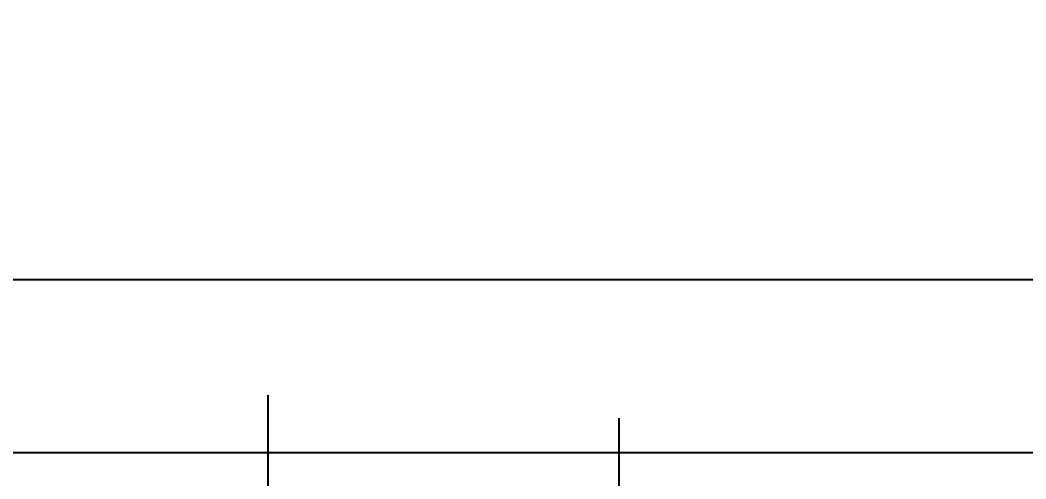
# Model space of a CAD drawing. Header units: millimetres. Extents: x -5 to 1510635, y -6 to 71285.
# Drawn here: x 260033 to 260906, y 35486 to 35884 of the extents above; entities that cross this region are included whole.
import ezdxf

# ---------------------------------------------------------------- set-up
doc = ezdxf.new("R2010")
doc.units = ezdxf.units.MM
doc.header["$LTSCALE"] = 1000
doc.linetypes.add('CENTER', pattern=[2, 1.25, -0.25, 0.25, -0.25])
for name, color, linetype in [('MP-1', 1, 'CENTER'), ('MP-3', 3, 'Continuous'), ('MP-8', 8, 'Continuous')]:
    doc.layers.add(name, color=color, linetype=linetype)
doc.dimstyles.new('MPS2', dxfattribs={"dimscale": 100, "dimtxt": 3, "dimasz": 3, "dimexe": 1, "dimexo": 1, "dimgap": 1, "dimtad": 1, "dimzin": 12, "dimdsep": 46, "dimtxsty": 'Standard', "dimcen": 1, "dimclrd": 1, "dimclre": 1, "dimclrt": 7, "dimazin": 2, "dimtfac": 1, "dimtmove": 0, "dimatfit": 3, "dimfxl": 1, "dimarcsym": 0})

# ---------------------------------------------------------------- blocks, each defined once
blk = doc.blocks.new('Centering Device')
at = {"layer": 'MP-1'}
blk.add_line((4200.000008812844, -2450.017077479876), (4200.000008812844, 49.98292252012379), dxfattribs=at)
at = {"layer": 'MP-1', "color": 1, "linetype": 'CENTER'}
blk.add_line((4505.000009835673, -2430.017077479876), (4504.999990162631, 29.98292252012379), dxfattribs=at)
at = {"layer": 'MP-3'}
blk.add_lwpolyline([(5320.000000000029, -2400), (0, -2400), (0, 0), (5320.000000000029, 0), (5320.000000000029, -2400)], dxfattribs=at)
blk = doc.blocks.new('*D194')
at = {"layer": 'DEFPOINTS', "color": 0, "linetype": 'ByBlock', "transparency": 16777216}
for p in [(261367.665250579, 38261.08531328535), (256047.665250579, 35508.79177639436), (261367.665250579, 35508.79177639436)]:
    blk.add_point(p, dxfattribs=at)
at = {"layer": 'MP-8', "color": 1, "linetype": 'ByBlock', "lineweight": -2, "transparency": 16777216}
for p, q in [((256047.665250579, 35588.79177639436), (256047.665250579, 38341.08531328535)), ((261367.665250579, 35588.79177639436), (261367.665250579, 38341.08531328535)), ((256287.665250579, 38261.08531328535), (261127.665250579, 38261.08531328535))]:
    blk.add_line(p, q, dxfattribs=at)
at = {"layer": 'MP-8', "color": 1, "linetype": 'ByBlock', "transparency": 16777216}
for points in [[(256287.665250579, 38301.08531328535), (256287.665250579, 38221.08531328535), (256047.665250579, 38261.08531328535)], [(261127.665250579, 38301.08531328535), (261127.665250579, 38221.08531328535), (261367.665250579, 38261.08531328535)]]:
    blk.add_solid(points, dxfattribs=at)
at = {"layer": 'MP-8', "color": 7, "linetype": 'ByBlock', "transparency": 16777216, "insert": (258707.665250579, 38461.08531328535), "char_height": 240, "attachment_point": 5}
blk.add_mtext('5320', dxfattribs=at)

msp = doc.modelspace()

# ---------------------------------------------------------------- linework, layer by layer
at = {"layer": 'MP-8'}
for p, q in [((261517.665250578, 35658.79177639438), (255897.6652505785, 35658.79177639436)), ((261367.665250579, 35508.79177639436), (256047.6652505785, 35508.79177639436))]:
    msp.add_line(p, q, dxfattribs=at)

# ---------------------------------------------------------------- block references
at = {"xscale": -1, "rotation": 180}
msp.add_blockref('Centering Device', (256047.665250579, 33108.79177639436), dxfattribs=at)

# ---------------------------------------------------------------- dimensions: what is measured, and where the dimension line sits
at = {"layer": 'MP-8', "linetype": 'ByBlock'}
dim = msp.add_linear_dim(base=(261367.665250579, 38261.08531328535), p1=(256047.665250579, 35508.79177639436), p2=(261367.665250579, 35508.79177639436), dimstyle='MPS2', override={"dimscale": 80, "dimdec": 0}, dxfattribs=at)
dim.commit()
dim.dimension.update_dxf_attribs({"geometry": '*D194', "text_midpoint": (258707.665250579, 38461.08531328535)})

doc.saveas('drawing.dxf')
